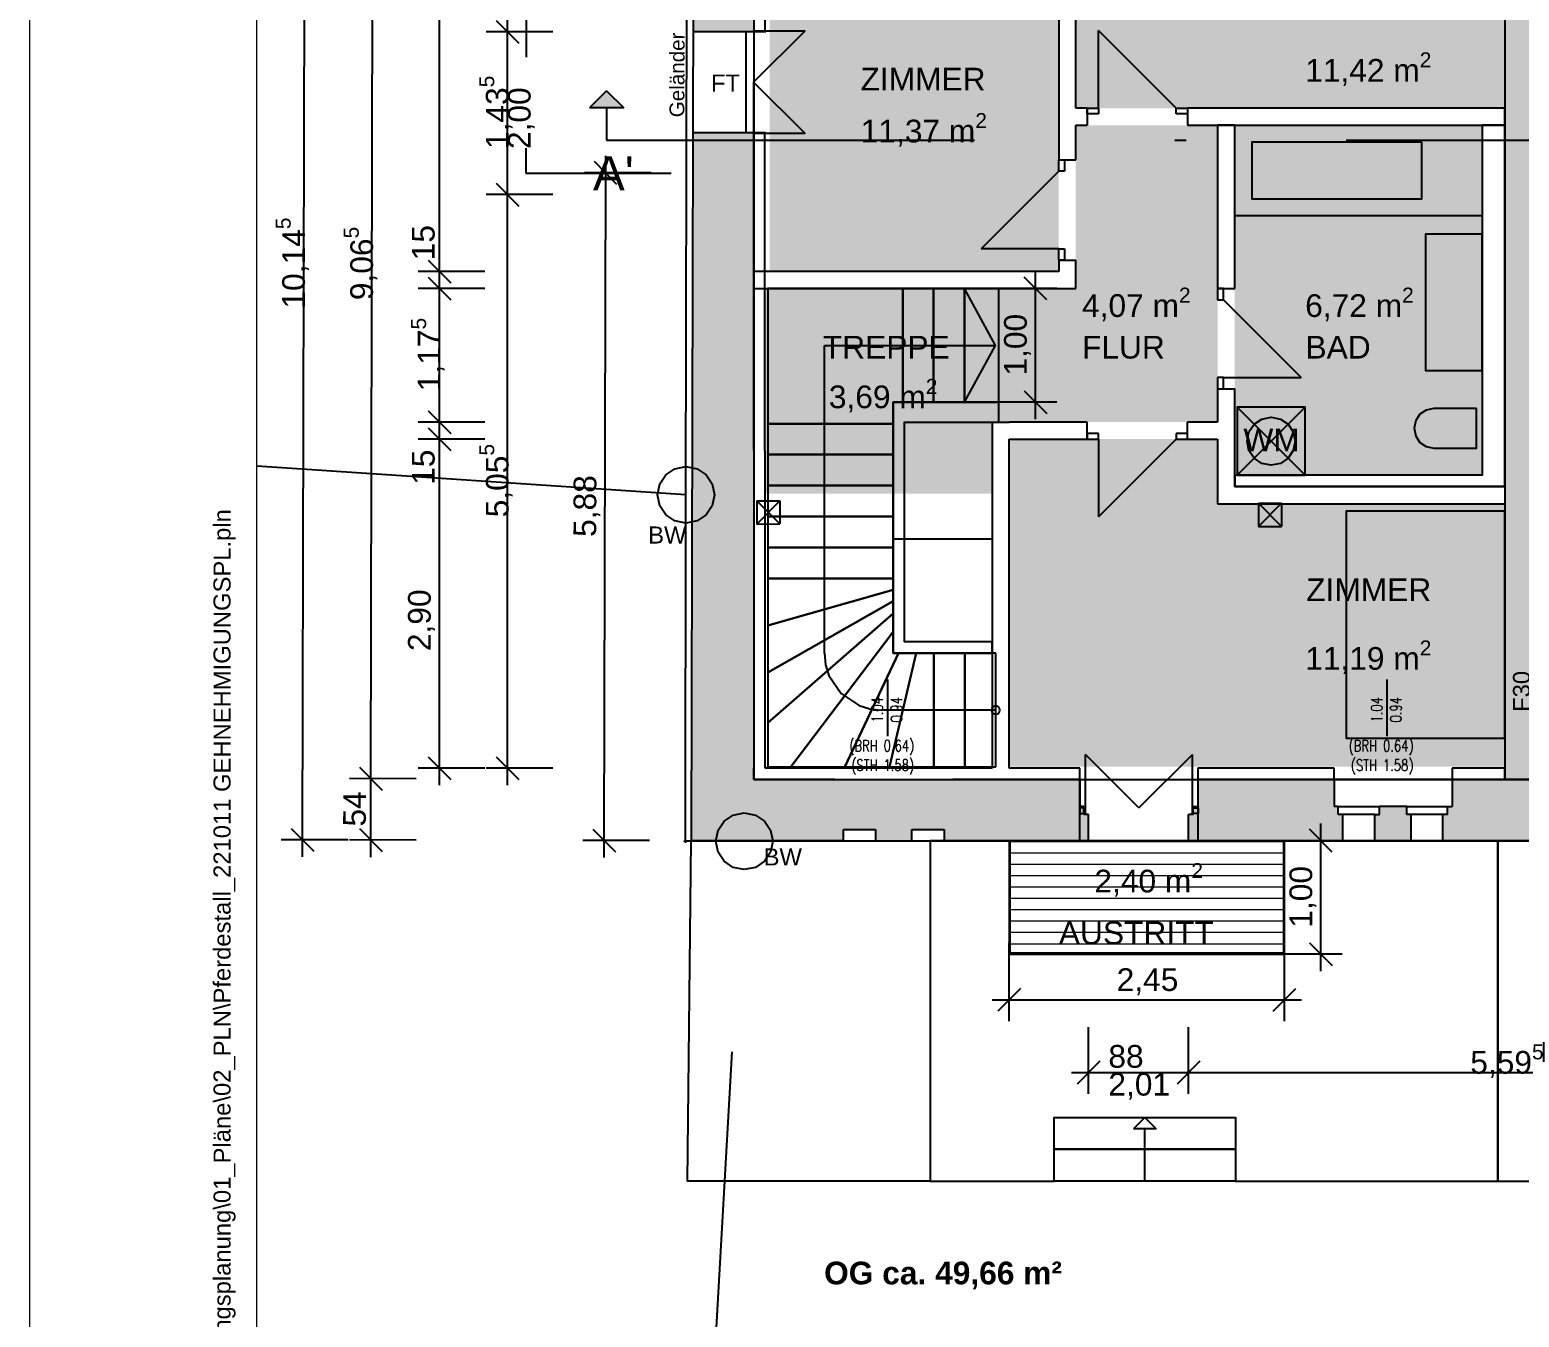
# Model space of a CAD drawing. Header units: centimetres. Extents: x 0 to 44.9, y 0 to 29.7.
# Drawn here: x 0 to 13.12, y 10.14 to 21.49 of the extents above; entities that cross this region are included whole.
import ezdxf
from ezdxf.xclip import XClip

# ---------------------------------------------------------------- set-up
doc = ezdxf.new("R2010")
doc.units = ezdxf.units.CM
doc.header["$MEASUREMENT"] = 0
doc.header["$XCLIPFRAME"] = 0
for name, pattern in [('Strichlinie_ eng', [0.23, 0.15, -0.08]), ('Strichlinie_ lang', [1.058333, 0.635, -0.423333]), ('Strichpunktlinie', [0.670278, 0.352778, -0.176389, 0, -0.141111])]:
    doc.linetypes.add(name, pattern=pattern)
for name, color, linetype in [('A-Bemaßung 1_100', 7, 'Continuous'), ('A-Bemaßung 1_200', 7, 'Continuous'), ('A-Fenster Türen', 7, 'Continuous'), ('A-Möblierung', 7, 'Continuous'), ('A-Räume NEU.Neu', 7, 'Continuous'), ('A-Schnittlinien.Marker', 7, 'Continuous'), ('A-Schraffuren', 7, 'Continuous'), ('A-Text', 7, 'Continuous'), ('A-Treppen', 7, 'Continuous'), ('FENSTERBEMAßUNG', 7, 'Continuous'), ('FENSTERRAHMEN', 7, 'Continuous'), ('FENSTERÖFFNUNG', 7, 'Continuous'), ('Layout-Plankopf.Layout', 7, 'Continuous'), ('Layout-Zeichnung.Layout', 7, 'Continuous'), ('Neubau_A-Balkon.Neu', 7, 'Continuous'), ('Neubau_A-Bemaßung 1_100', 7, 'Continuous'), ('Neubau_A-Decken Aufbau', 7, 'Continuous'), ('Neubau_A-Fenster Türen', 7, 'Continuous'), ('Neubau_A-Schraffuren', 7, 'Continuous'), ('Neubau_A-Treppen', 7, 'Continuous'), ('Neubau_A-Wand Aussen', 7, 'Continuous'), ('Neubau_A-Wand Innen', 7, 'Continuous'), ('Neubau_FENSTERRAHMEN', 7, 'Continuous'), ('Neubau_FENSTERÖFFNUNG', 7, 'Continuous'), ('Stütze', 7, 'Continuous'), ('Wand', 7, 'Continuous')]:
    doc.layers.add(name, color=color, linetype=linetype)
doc.styles.add('ERSTELLTER_STIL_3', font='')
doc.styles.add('ERSTELLTER_STIL_4', font='')
doc.styles.add('ERSTELLTER_STIL_5', font='RomanS.shx')
doc.styles.get('ERSTELLTER_STIL_3').set_extended_font_data('Arial')
doc.styles.get('ERSTELLTER_STIL_4').set_extended_font_data('Arial', bold=True)

# ---------------------------------------------------------------- blocks, each defined once
blk = doc.blocks.new('Planrahmen 25[1]', base_point=(42, 0))
at = {"layer": 'Layout-Plankopf.Layout', "color": 7, "linetype": 'Continuous', "lineweight": 13, "ltscale": 10}
for p, q in [((0, 0), (0, 29.7)), ((2, 0.5), (2, 29.2))]:
    blk.add_line(p, q, dxfattribs=at)
blk = doc.blocks.new('*X5')
at = {"layer": 'A-Räume NEU.Neu', "color": 143, "linetype": 'Continuous', "lineweight": 18, "ltscale": 10, "true_color": 0x89adcd}
for p, q in [((8.63, 14.336), (8.828, 14.336)), ((8.63, 14.336), (8.828, 14.336)), ((8.828, 14.336), (9.078, 14.336)), ((8.828, 14.336), (9.078, 14.336)), ((9.078, 14.336), (9.328, 14.336)), ((9.078, 14.336), (9.328, 14.336)), ((9.328, 14.336), (9.578, 14.336)), ((9.328, 14.336), (9.578, 14.336)), ((9.578, 14.336), (9.828, 14.336)), ((9.578, 14.336), (9.828, 14.336)), ((9.828, 14.336), (10.078, 14.336)), ((9.828, 14.336), (10.078, 14.336)), ((10.078, 14.336), (10.328, 14.336)), ((10.078, 14.336), (10.328, 14.336)), ((10.328, 14.336), (10.578, 14.336)), ((10.328, 14.336), (10.578, 14.336)), ((10.578, 14.336), (10.828, 14.336)), ((10.578, 14.336), (10.828, 14.336)), ((10.828, 14.336), (11.057, 14.336)), ((10.828, 14.336), (11.057, 14.336)), ((8.63, 14.236), (8.828, 14.236)), ((8.63, 14.236), (8.828, 14.236)), ((8.828, 14.236), (9.078, 14.236)), ((8.828, 14.236), (9.078, 14.236)), ((9.078, 14.236), (9.328, 14.236)), ((9.078, 14.236), (9.328, 14.236)), ((9.328, 14.236), (9.578, 14.236)), ((9.328, 14.236), (9.578, 14.236)), ((9.578, 14.236), (9.828, 14.236)), ((9.578, 14.236), (9.828, 14.236)), ((9.828, 14.236), (10.078, 14.236)), ((9.828, 14.236), (10.078, 14.236)), ((10.078, 14.236), (10.328, 14.236)), ((10.078, 14.236), (10.328, 14.236)), ((10.328, 14.236), (10.578, 14.236)), ((10.328, 14.236), (10.578, 14.236)), ((10.578, 14.236), (10.828, 14.236)), ((10.578, 14.236), (10.828, 14.236)), ((10.828, 14.236), (11.057, 14.236)), ((10.828, 14.236), (11.057, 14.236)), ((8.63, 14.136), (8.828, 14.136)), ((8.63, 14.136), (8.828, 14.136)), ((8.828, 14.136), (9.078, 14.136)), ((8.828, 14.136), (9.078, 14.136)), ((9.078, 14.136), (9.328, 14.136)), ((9.078, 14.136), (9.328, 14.136)), ((9.328, 14.136), (9.578, 14.136)), ((9.328, 14.136), (9.578, 14.136)), ((9.578, 14.136), (9.828, 14.136)), ((9.578, 14.136), (9.828, 14.136)), ((9.828, 14.136), (10.078, 14.136)), ((9.828, 14.136), (10.078, 14.136)), ((10.078, 14.136), (10.328, 14.136)), ((10.078, 14.136), (10.328, 14.136)), ((10.328, 14.136), (10.578, 14.136)), ((10.328, 14.136), (10.578, 14.136)), ((10.578, 14.136), (10.828, 14.136)), ((10.578, 14.136), (10.828, 14.136)), ((10.828, 14.136), (11.057, 14.136)), ((10.828, 14.136), (11.057, 14.136)), ((8.63, 14.036), (8.828, 14.036)), ((8.63, 14.036), (8.828, 14.036)), ((8.63, 13.936), (8.828, 13.936)), ((8.63, 13.936), (8.828, 13.936)), ((8.828, 14.036), (9.078, 14.036)), ((8.828, 14.036), (9.078, 14.036)), ((8.828, 13.936), (9.078, 13.936)), ((8.828, 13.936), (9.078, 13.936)), ((9.078, 14.036), (9.328, 14.036)), ((9.078, 14.036), (9.328, 14.036)), ((9.078, 13.936), (9.328, 13.936)), ((9.078, 13.936), (9.328, 13.936)), ((9.328, 14.036), (9.578, 14.036)), ((9.328, 14.036), (9.578, 14.036)), ((9.328, 13.936), (9.578, 13.936)), ((9.328, 13.936), (9.578, 13.936)), ((9.578, 14.036), (9.828, 14.036)), ((9.578, 14.036), (9.828, 14.036)), ((9.578, 13.936), (9.828, 13.936)), ((9.578, 13.936), (9.828, 13.936)), ((9.828, 14.036), (10.078, 14.036)), ((9.828, 14.036), (10.078, 14.036)), ((9.828, 13.936), (10.078, 13.936)), ((9.828, 13.936), (10.078, 13.936)), ((10.078, 14.036), (10.328, 14.036)), ((10.078, 14.036), (10.328, 14.036)), ((10.078, 13.936), (10.328, 13.936)), ((10.078, 13.936), (10.328, 13.936)), ((10.328, 14.036), (10.578, 14.036)), ((10.328, 14.036), (10.578, 14.036)), ((10.328, 13.936), (10.578, 13.936)), ((10.328, 13.936), (10.578, 13.936)), ((10.578, 14.036), (10.828, 14.036)), ((10.578, 14.036), (10.828, 14.036)), ((10.578, 13.936), (10.828, 13.936)), ((10.578, 13.936), (10.828, 13.936)), ((10.828, 14.036), (11.057, 14.036)), ((10.828, 14.036), (11.057, 14.036)), ((10.828, 13.936), (11.057, 13.936)), ((10.828, 13.936), (11.057, 13.936)), ((8.63, 13.836), (8.828, 13.836)), ((8.63, 13.836), (8.828, 13.836)), ((8.828, 13.836), (9.078, 13.836)), ((8.828, 13.836), (9.078, 13.836)), ((9.078, 13.836), (9.328, 13.836)), ((9.078, 13.836), (9.328, 13.836)), ((9.328, 13.836), (9.578, 13.836)), ((9.328, 13.836), (9.578, 13.836)), ((9.578, 13.836), (9.828, 13.836)), ((9.578, 13.836), (9.828, 13.836)), ((9.828, 13.836), (10.078, 13.836)), ((9.828, 13.836), (10.078, 13.836)), ((10.078, 13.836), (10.328, 13.836)), ((10.078, 13.836), (10.328, 13.836)), ((10.328, 13.836), (10.578, 13.836)), ((10.328, 13.836), (10.578, 13.836)), ((10.578, 13.836), (10.828, 13.836)), ((10.578, 13.836), (10.828, 13.836)), ((10.828, 13.836), (11.057, 13.836)), ((10.828, 13.836), (11.057, 13.836)), ((8.63, 13.736), (8.828, 13.736)), ((8.63, 13.736), (8.828, 13.736)), ((8.828, 13.736), (9.078, 13.736)), ((8.828, 13.736), (9.078, 13.736)), ((9.078, 13.736), (9.328, 13.736)), ((9.078, 13.736), (9.328, 13.736)), ((9.328, 13.736), (9.578, 13.736)), ((9.328, 13.736), (9.578, 13.736)), ((9.578, 13.736), (9.828, 13.736)), ((9.578, 13.736), (9.828, 13.736)), ((9.828, 13.736), (10.078, 13.736)), ((9.828, 13.736), (10.078, 13.736)), ((10.078, 13.736), (10.328, 13.736)), ((10.078, 13.736), (10.328, 13.736)), ((10.328, 13.736), (10.578, 13.736)), ((10.328, 13.736), (10.578, 13.736)), ((10.578, 13.736), (10.828, 13.736)), ((10.578, 13.736), (10.828, 13.736)), ((10.828, 13.736), (11.057, 13.736)), ((10.828, 13.736), (11.057, 13.736)), ((8.63, 13.636), (8.828, 13.636)), ((8.63, 13.636), (8.828, 13.636)), ((8.63, 13.536), (8.828, 13.536)), ((8.63, 13.536), (8.828, 13.536)), ((8.828, 13.636), (9.078, 13.636)), ((8.828, 13.636), (9.078, 13.636)), ((8.828, 13.536), (9.078, 13.536)), ((8.828, 13.536), (9.078, 13.536)), ((9.078, 13.636), (9.328, 13.636)), ((9.078, 13.636), (9.328, 13.636)), ((9.078, 13.536), (9.328, 13.536)), ((9.078, 13.536), (9.328, 13.536)), ((9.328, 13.636), (9.578, 13.636)), ((9.328, 13.636), (9.578, 13.636)), ((9.328, 13.536), (9.578, 13.536)), ((9.328, 13.536), (9.578, 13.536)), ((9.578, 13.636), (9.828, 13.636)), ((9.578, 13.636), (9.828, 13.636)), ((9.578, 13.536), (9.828, 13.536)), ((9.578, 13.536), (9.828, 13.536)), ((9.828, 13.636), (10.078, 13.636)), ((9.828, 13.636), (10.078, 13.636)), ((9.828, 13.536), (10.078, 13.536)), ((9.828, 13.536), (10.078, 13.536)), ((10.078, 13.636), (10.328, 13.636)), ((10.078, 13.636), (10.328, 13.636)), ((10.078, 13.536), (10.328, 13.536)), ((10.078, 13.536), (10.328, 13.536)), ((10.328, 13.636), (10.578, 13.636)), ((10.328, 13.636), (10.578, 13.636)), ((10.328, 13.536), (10.578, 13.536)), ((10.328, 13.536), (10.578, 13.536)), ((10.578, 13.636), (10.828, 13.636)), ((10.578, 13.636), (10.828, 13.636)), ((10.578, 13.536), (10.828, 13.536)), ((10.578, 13.536), (10.828, 13.536)), ((10.828, 13.636), (11.057, 13.636)), ((10.828, 13.636), (11.057, 13.636)), ((10.828, 13.536), (11.057, 13.536)), ((10.828, 13.536), (11.057, 13.536)), ((8.63, 13.436), (8.828, 13.436)), ((8.63, 13.436), (8.828, 13.436)), ((8.828, 13.436), (9.078, 13.436)), ((8.828, 13.436), (9.078, 13.436)), ((9.078, 13.436), (9.328, 13.436)), ((9.078, 13.436), (9.328, 13.436)), ((9.328, 13.436), (9.578, 13.436)), ((9.328, 13.436), (9.578, 13.436)), ((9.578, 13.436), (9.828, 13.436)), ((9.578, 13.436), (9.828, 13.436)), ((9.828, 13.436), (10.078, 13.436)), ((9.828, 13.436), (10.078, 13.436)), ((10.078, 13.436), (10.328, 13.436)), ((10.078, 13.436), (10.328, 13.436)), ((10.328, 13.436), (10.578, 13.436)), ((10.328, 13.436), (10.578, 13.436)), ((10.578, 13.436), (10.828, 13.436)), ((10.578, 13.436), (10.828, 13.436)), ((10.828, 13.436), (11.057, 13.436)), ((10.828, 13.436), (11.057, 13.436))]:
    blk.add_line(p, q, dxfattribs=at)
blk = doc.blocks.new('Zeichnung_2_1', base_point=(5.828, 14.236))
at = {"layer": 'A-Räume NEU.Neu', "linetype": 'Continuous', "lineweight": 0, "true_color": 0x222b33}
for points in [[(6.518, 23.819), (6.518, 19.358), (9.067, 19.358), (9.067, 23.819)], [(9.217, 20.798), (12.998, 20.798), (12.998, 23.819), (9.217, 23.819)], [(10.467, 20.648), (9.217, 20.648), (9.217, 19.208), (8.54, 19.208), (8.54, 18.032), (10.467, 18.032)], [(12.797, 20.648), (10.617, 20.648), (10.617, 17.563), (12.797, 17.563)], [(8.54, 19.208), (6.48, 19.208), (6.48, 17.4), (8.48, 17.4), (8.48, 18.032), (8.54, 18.032)], [(8.63, 17.882), (8.63, 14.995), (12.998, 14.995), (12.998, 17.318), (10.467, 17.318), (10.467, 17.882)]]:
    blk.add_hatch(color=250, dxfattribs=at).paths.add_polyline_path(points)
at = {"layer": 'A-Schnittlinien.Marker', "linetype": 'Continuous', "lineweight": 0, "true_color": 0x000000}
blk.add_hatch(color=18, dxfattribs=at).paths.add_polyline_path([(5.083, 20.952), (4.933, 20.802), (5.233, 20.802)])
at = {"layer": 'A-Schraffuren', "linetype": 'Continuous', "lineweight": 13}
for points in [[(5.845, 22.377), (5.843, 21.472), (6.38, 21.472), (6.38, 22.377)], [(5.841, 20.582), (5.836, 18.304), (6.38, 18.304), (6.38, 20.582)], [(5.828, 14.343), (6.371, 14.343), (6.371, 16.773), (6.38, 16.773), (6.38, 18.304), (5.836, 18.304)], [(6.371, 16.773), (6.371, 14.343), (7.169, 14.343), (7.169, 14.574), (7.129, 14.574), (7.129, 14.644), (7.093, 14.644), (7.093, 14.882), (6.38, 14.882), (6.38, 16.773)], [(8.091, 14.644), (8.091, 14.574), (8.051, 14.574), (8.051, 14.343), (9.329, 14.343), (9.329, 14.574), (9.289, 14.574), (9.289, 14.644), (9.252, 14.644), (9.252, 14.882), (8.133, 14.882), (8.133, 14.644)], [(10.211, 14.574), (10.211, 14.343), (10.461, 14.343), (10.461, 14.882), (10.292, 14.882), (10.292, 14.644), (10.251, 14.644), (10.251, 14.574)], [(10.461, 14.343), (11.312, 14.343), (11.312, 14.882), (10.461, 14.882)], [(11.312, 14.882), (11.312, 14.343), (11.57, 14.343), (11.57, 14.574), (11.53, 14.574), (11.53, 14.644), (11.493, 14.644), (11.493, 14.882)], [(12.981, 14.882), (12.533, 14.882), (12.533, 14.644), (12.491, 14.644), (12.491, 14.574), (12.451, 14.574), (12.451, 14.343), (12.981, 14.343)], [(13.257, 14.343), (13.257, 14.882), (12.981, 14.882), (12.981, 14.343)], [(7.773, 14.574), (7.733, 14.574), (7.733, 14.644), (7.493, 14.644), (7.493, 14.574), (7.453, 14.574), (7.453, 14.343), (7.773, 14.343)], [(12.173, 14.574), (12.133, 14.574), (12.133, 14.644), (11.893, 14.644), (11.893, 14.574), (11.853, 14.574), (11.853, 14.343), (12.173, 14.343)]]:
    blk.add_hatch(color=9, dxfattribs=at).paths.add_polyline_path(points)
at = {"layer": 'Neubau_A-Schraffuren', "linetype": 'Continuous', "lineweight": 13, "true_color": 0x9f9f9f}
blk.add_hatch(color=253, dxfattribs=at).paths.add_polyline_path([(12.998, 14.882), (13.278, 14.882), (13.278, 23.948), (12.998, 23.948)])
at = {"layer": 'Neubau_A-Schraffuren', "linetype": 'Continuous', "lineweight": 13}
for points in [[(7.093, 14.882), (7.093, 14.644), (7.129, 14.644), (7.493, 14.644), (7.733, 14.644), (8.091, 14.644), (8.133, 14.644), (8.133, 14.882)], [(7.493, 14.574), (7.493, 14.644), (7.129, 14.644), (7.129, 14.574), (7.169, 14.574), (7.169, 14.443), (7.453, 14.443), (7.453, 14.574)], [(7.733, 14.644), (7.733, 14.574), (7.773, 14.574), (7.773, 14.443), (8.051, 14.443), (8.051, 14.574), (8.091, 14.574), (8.091, 14.644)]]:
    blk.add_hatch(color=9, dxfattribs=at).paths.add_polyline_path(points)
at = {"layer": 'Neubau_A-Schraffuren', "linetype": 'Continuous', "lineweight": 0, "true_color": 0x373737}
for points in [[(8.63, 13.343), (8.64, 13.343), (8.64, 14.343), (8.63, 14.343)], [(11.047, 13.343), (11.057, 13.343), (11.057, 14.343), (11.047, 14.343)], [(11.057, 13.343), (11.057, 13.353), (8.63, 13.353), (8.63, 13.343)]]:
    blk.add_hatch(color=250, dxfattribs=at).paths.add_polyline_path(points)
at = {"layer": 'A-Bemaßung 1_100', "color": 7, "linetype": 'Continuous', "lineweight": 25, "ltscale": 10}
for p, q in [((2.404, 14.351), (2.426, 24.497)), ((3.005, 14.89), (3.025, 23.955)), ((3.61, 19.358), (3.61, 23.848)), ((4.21, 21.472), (4.21, 22.377)), ((4.11, 21.572), (4.31, 21.372)), ((4.61, 21.472), (4.022, 21.472)), ((4.21, 20.036), (4.21, 21.472)), ((4.11, 20.137), (4.31, 19.936)), ((4.61, 20.036), (4.022, 20.036)), ((4.21, 14.982), (4.21, 20.036)), ((3.51, 19.458), (3.71, 19.258)), ((4.01, 19.358), (3.422, 19.358)), ((3.51, 19.308), (3.71, 19.108)), ((3.61, 19.208), (3.61, 19.358)), ((8.962, 19.108), (8.762, 19.308)), ((8.862, 19.208), (8.862, 19.358)), ((4.01, 19.208), (3.422, 19.208)), ((3.61, 18.032), (3.61, 19.208)), ((9.05, 19.208), (8.462, 19.208)), ((8.862, 18.208), (8.862, 19.208)), ((8.762, 18.308), (8.962, 18.108)), ((3.51, 18.132), (3.71, 17.932)), ((9.05, 18.208), (8.462, 18.208)), ((8.862, 18.058), (8.862, 18.208)), ((4.01, 18.032), (3.422, 18.032)), ((3.51, 17.982), (3.71, 17.782)), ((3.61, 17.882), (3.61, 18.032)), ((4.01, 17.882), (3.422, 17.882)), ((3.61, 14.982), (3.61, 17.882)), ((2.905, 14.99), (3.105, 14.789)), ((4.01, 14.982), (3.422, 14.982)), ((3.51, 15.082), (3.71, 14.882)), ((3.61, 14.832), (3.61, 14.982)), ((4.61, 14.982), (4.022, 14.982)), ((4.11, 15.082), (4.31, 14.882)), ((4.21, 14.832), (4.21, 14.982)), ((3.405, 14.889), (2.818, 14.89)), ((3.004, 14.349), (3.005, 14.89)), ((2.304, 14.451), (2.504, 14.25)), ((2.904, 14.45), (3.104, 14.249)), ((11.477, 14.243), (11.276, 14.444)), ((11.377, 14.343), (11.377, 14.494)), ((2.804, 14.35), (2.216, 14.351)), ((2.404, 14.201), (2.404, 14.351)), ((3.404, 14.349), (2.816, 14.35)), ((3.004, 14.199), (3.004, 14.349)), ((11.564, 14.343), (10.977, 14.343)), ((11.377, 13.343), (11.377, 14.343)), ((11.276, 13.444), (11.477, 13.243)), ((11.564, 13.343), (10.977, 13.343)), ((11.377, 13.193), (11.377, 13.343)), ((9.329, 12.112), (9.329, 12.7)), ((10.211, 12.112), (10.211, 12.7)), ((9.429, 12.4), (9.229, 12.199)), ((10.311, 12.4), (10.111, 12.199)), ((9.179, 12.3), (9.329, 12.3)), ((9.329, 12.3), (10.211, 12.3)), ((10.211, 12.3), (15.807, 12.3))]:
    blk.add_line(p, q, dxfattribs=at)
at = {"layer": 'A-Bemaßung 1_200', "color": 7, "linetype": 'Continuous', "lineweight": 25, "ltscale": 10}
for p, q in [((5.075, 20.227), (5.075, 20.378)), ((5.474, 20.227), (4.887, 20.228)), ((5.174, 20.127), (4.975, 20.328)), ((5.062, 14.345), (5.075, 20.227)), ((4.962, 14.445), (5.162, 14.245)), ((5.462, 14.344), (4.874, 14.345)), ((5.062, 14.195), (5.062, 14.345))]:
    blk.add_line(p, q, dxfattribs=at)
at = {"layer": 'A-Möblierung', "color": 7, "linetype": 'Continuous', "lineweight": 25, "ltscale": 10, "flags": 128}
for points in [[(10.617, 20.648), (12.797, 20.648), (12.797, 19.848), (10.617, 19.848)], [(12.267, 20.498), (10.767, 20.498), (10.767, 19.998), (12.267, 19.998)], [(12.797, 19.687), (12.297, 19.687), (12.297, 18.487), (12.797, 18.487)], [(10.638, 17.563), (11.238, 17.563), (11.238, 18.163), (10.638, 18.163)], [(10.638, 17.563), (11.238, 17.563), (10.938, 17.863), (11.238, 18.163), (10.638, 18.163), (10.938, 17.863)], [(12.998, 17.248), (11.598, 17.248), (11.598, 15.248), (12.998, 15.248)]]:
    blk.add_lwpolyline(points, close=True, dxfattribs=at)
blk.add_lwpolyline([(12.748, 18.152), (12.373, 18.152, 1), (12.373, 17.802), (12.748, 17.802)], format="xyb", close=True, dxfattribs=at)
at = {"layer": 'A-Möblierung', "color": 7, "linetype": 'Continuous', "lineweight": 25, "ltscale": 10}
blk.add_circle((10.938, 17.863), 0.212, dxfattribs=at)
at = {"layer": 'A-Räume NEU.Neu', "color": 7, "linetype": 'Continuous', "lineweight": 25, "ltscale": 10, "flags": 128}
blk.add_lwpolyline([(7.934, 11.344), (9.025, 11.344), (9.025, 11.904), (10.625, 11.904), (10.625, 11.344), (12.935, 11.344), (12.935, 12.344), (12.935, 14.343), (7.934, 14.343)], close=True, dxfattribs=at)
at = {"layer": 'A-Schnittlinien.Marker', "color": 7, "linetype": 'Continuous', "lineweight": 25, "ltscale": 10}
for p, q in [((5.083, 20.952), (4.933, 20.802)), ((5.083, 20.952), (5.233, 20.802)), ((5.233, 20.802), (4.933, 20.802))]:
    blk.add_line(p, q, dxfattribs=at)
at = {"layer": 'A-Schnittlinien.Marker', "color": 7, "linetype": 'Strichpunktlinie', "lineweight": 25, "ltscale": 10, "flags": 128}
blk.add_lwpolyline([(5.083, 20.802), (5.083, 20.516), (18.867, 20.516), (18.867, 18.304), (22.912, 18.304), (22.912, 20.516), (31.846, 20.516), (31.846, 20.802)], dxfattribs=at)
at = {"layer": 'A-Treppen', "color": 7, "linetype": 'Continuous', "lineweight": 25, "ltscale": 10, "flags": 128}
for points in [[(7.934, 11.344), (5.794, 11.344), (5.828, 14.343), (7.934, 14.343)], [(12.935, 14.343), (12.935, 12.344), (12.935, 11.344), (13.341, 11.344), (13.341, 12.344), (13.341, 14.343)]]:
    blk.add_lwpolyline(points, close=True, dxfattribs=at)
at = {"layer": 'FENSTERBEMAßUNG', "color": 7, "linetype": 'Continuous', "lineweight": 25, "ltscale": 10}
for p, q in [((7.559, 15.764), (7.559, 15.264)), ((11.959, 15.764), (11.959, 15.264))]:
    blk.add_line(p, q, dxfattribs=at)
at = {"layer": 'FENSTERRAHMEN', "color": 7, "linetype": 'Continuous', "lineweight": 25, "ltscale": 10}
for p, q in [((11.53, 14.644), (11.893, 14.644)), ((11.853, 14.574), (11.57, 14.574)), ((12.133, 14.644), (12.491, 14.644)), ((12.451, 14.574), (12.173, 14.574))]:
    blk.add_line(p, q, dxfattribs=at)
at = {"layer": 'FENSTERÖFFNUNG', "color": 7, "linetype": 'Continuous', "lineweight": 25, "ltscale": 10}
for p, q in [((9.252, 14.882), (10.292, 14.882)), ((11.493, 14.882), (12.533, 14.882)), ((7.773, 14.343), (8.051, 14.343)), ((11.57, 14.343), (11.853, 14.343)), ((12.173, 14.343), (12.451, 14.343))]:
    blk.add_line(p, q, dxfattribs=at)
at = {"layer": 'Layout-Zeichnung.Layout', "color": 7, "linetype": 'Strichlinie_ lang', "lineweight": 25, "ltscale": 10}
for p, q in [((5.782, 17.391), (5.793, 24.621)), ((5.782, 17.391), (2.002, 17.643)), ((5.777, 14.338), (5.782, 17.391)), ((6.296, 14.339), (5.777, 14.338)), ((5.825, 6.142), (6.296, 14.339))]:
    blk.add_line(p, q, dxfattribs=at)
for centre, radius in [((5.782, 17.391), 0.25), ((6.296, 14.339), 0.25), ((5.777, 14.338), 0.0075)]:
    blk.add_circle(centre, radius, dxfattribs=at)
at = {"layer": 'Neubau_A-Balkon.Neu', "color": 7, "linetype": 'Strichlinie_ eng', "lineweight": 25, "ltscale": 10, "flags": 128}
blk.add_lwpolyline([(5.815, 23.606), (4.374, 23.606), (4.372, 20.226), (5.803, 20.226)], dxfattribs=at)
at = {"layer": 'Neubau_A-Bemaßung 1_100', "color": 7, "linetype": 'Continuous', "lineweight": 25, "ltscale": 10}
for p, q in [((8.63, 12.754), (8.63, 13.442)), ((11.057, 12.754), (11.057, 13.442)), ((8.73, 13.042), (8.53, 12.842)), ((10.957, 12.842), (11.157, 13.042)), ((8.48, 12.942), (8.63, 12.942)), ((8.63, 12.942), (11.057, 12.942)), ((11.057, 12.942), (11.207, 12.942))]:
    blk.add_line(p, q, dxfattribs=at)
at = {"layer": 'Neubau_A-Decken Aufbau', "color": 7, "linetype": 'Continuous', "lineweight": 25, "ltscale": 10}
blk.add_line((8.48, 17), (7.609, 17), dxfattribs=at)
at = {"layer": 'Neubau_A-Fenster Türen', "color": 7, "linetype": 'Continuous', "lineweight": 25, "ltscale": 10, "flags": 128}
blk.add_lwpolyline([(6.378, 20.577), (6.828, 20.577), (6.378, 21.027), (6.828, 21.477), (6.378, 21.477)], dxfattribs=at)
at = {"layer": 'Neubau_A-Schraffuren', "color": 7, "linetype": 'Continuous', "lineweight": 25, "ltscale": 10, "flags": 128}
for points in [[(12.998, 14.882), (13.278, 14.882), (13.278, 23.948), (12.998, 23.948)], [(8.63, 13.343), (8.64, 13.343), (8.64, 14.343), (8.63, 14.343)], [(11.047, 13.343), (11.057, 13.343), (11.057, 14.343), (11.047, 14.343)], [(11.057, 13.343), (11.057, 13.353), (8.63, 13.353), (8.63, 13.343)]]:
    blk.add_lwpolyline(points, close=True, dxfattribs=at)
at = {"layer": 'Neubau_A-Treppen', "color": 7, "linetype": 'Continuous', "lineweight": 25, "ltscale": 10}
for p, q in [((6.502, 19.208), (6.502, 18.018)), ((7.692, 19.208), (6.502, 19.208)), ((7.692, 18.208), (7.692, 19.208)), ((7.964, 19.208), (7.692, 19.208)), ((7.692, 19.208), (7.692, 18.208)), ((7.964, 18.208), (7.964, 19.208)), ((8.237, 19.208), (7.964, 19.208)), ((7.964, 19.208), (7.964, 18.208)), ((8.237, 18.208), (8.237, 19.208)), ((8.237, 19.208), (8.237, 18.208)), ((8.51, 19.208), (8.237, 19.208)), ((8.51, 18.708), (8.237, 19.208)), ((8.54, 19.208), (8.51, 19.208)), ((8.54, 18.208), (8.54, 19.208)), ((7.002, 18.018), (7.002, 18.708)), ((7.002, 18.708), (7.692, 18.708)), ((7.692, 18.708), (8.237, 18.708)), ((8.237, 18.708), (8.51, 18.708)), ((8.237, 18.208), (8.51, 18.708)), ((7.609, 18.018), (7.609, 18.208)), ((7.609, 18.208), (7.692, 18.208)), ((7.692, 18.208), (7.964, 18.208)), ((7.964, 18.208), (8.237, 18.208)), ((8.237, 18.208), (8.51, 18.208)), ((8.51, 18.208), (8.54, 18.208)), ((7.609, 18.018), (6.502, 18.018)), ((6.502, 18.018), (6.502, 17.746)), ((6.502, 18.018), (7.609, 18.018)), ((7.002, 15.995), (7.002, 18.018)), ((7.609, 17.746), (7.609, 18.018)), ((7.609, 17.746), (6.502, 17.746)), ((6.502, 17.746), (6.502, 17.473)), ((6.502, 17.746), (7.609, 17.746)), ((7.609, 17.473), (7.609, 17.746)), ((7.609, 17.473), (6.502, 17.473)), ((6.502, 17.473), (6.502, 17.2)), ((6.502, 17.473), (7.609, 17.473)), ((7.609, 17.2), (7.609, 17.473)), ((7.609, 17.2), (6.502, 17.2)), ((6.502, 17.2), (6.502, 16.927)), ((6.502, 17.2), (7.609, 17.2)), ((7.609, 16.927), (7.609, 17.2)), ((7.609, 16.927), (6.502, 16.927)), ((6.502, 16.927), (6.502, 16.655)), ((6.502, 16.927), (7.609, 16.927)), ((7.609, 16.655), (7.609, 16.927)), ((7.609, 16.655), (6.502, 16.655)), ((6.502, 16.655), (6.502, 16.24)), ((6.502, 16.655), (7.609, 16.655)), ((7.609, 16.554), (6.502, 16.24)), ((6.502, 16.24), (7.609, 16.554)), ((7.609, 16.554), (7.609, 16.655)), ((7.609, 16.453), (7.609, 16.554)), ((7.609, 16.453), (6.502, 15.826)), ((6.502, 15.826), (7.609, 16.453)), ((7.609, 16.345), (7.609, 16.453)), ((7.609, 16.345), (6.502, 15.383)), ((6.502, 15.383), (7.609, 16.345)), ((7.609, 16.185), (7.609, 16.345)), ((6.502, 16.24), (6.502, 15.826)), ((7.609, 16.185), (6.705, 14.995)), ((6.705, 14.995), (7.609, 16.185)), ((7.609, 15.995), (7.609, 16.185)), ((7.654, 15.995), (7.181, 14.995)), ((7.181, 14.995), (7.654, 15.995)), ((7.811, 15.995), (7.575, 14.995)), ((7.575, 14.995), (7.811, 15.995)), ((7.654, 15.995), (7.609, 15.995)), ((7.811, 15.995), (7.654, 15.995)), ((7.966, 15.995), (7.811, 15.995)), ((8.238, 15.995), (7.966, 15.995)), ((7.966, 15.995), (7.966, 14.995)), ((7.966, 14.995), (7.966, 15.995)), ((8.511, 15.995), (8.238, 15.995)), ((8.238, 15.995), (8.238, 14.995)), ((8.238, 14.995), (8.238, 15.995)), ((8.511, 14.995), (8.511, 15.995)), ((6.502, 15.826), (6.502, 15.383)), ((8.238, 15.495), (7.502, 15.495)), ((8.511, 15.495), (8.238, 15.495)), ((6.502, 15.383), (6.502, 14.995)), ((6.502, 14.995), (6.705, 14.995)), ((6.705, 14.995), (7.181, 14.995)), ((7.181, 14.995), (7.575, 14.995)), ((7.575, 14.995), (7.966, 14.995)), ((7.966, 14.995), (8.238, 14.995)), ((8.238, 14.995), (8.511, 14.995)), ((9.825, 11.904), (9.725, 11.804)), ((9.825, 11.904), (9.925, 11.804)), ((9.925, 11.804), (9.725, 11.804)), ((9.825, 11.344), (9.825, 11.804))]:
    blk.add_line(p, q, dxfattribs=at)
at = {"layer": 'Neubau_A-Treppen', "color": 7, "linetype": 'Continuous', "lineweight": 25, "ltscale": 10, "flags": 128}
for points in [[(7.709, 17.4), (7.709, 18.032), (8.54, 18.032), (8.54, 18.208), (7.609, 18.208), (7.609, 17.4)], [(7.609, 17.4), (7.609, 15.995), (8.481, 15.995), (8.481, 16.096), (7.709, 16.096), (7.709, 17.4)]]:
    blk.add_lwpolyline(points, dxfattribs=at)
blk.add_lwpolyline([(8.511, 15.532, 1), (8.511, 15.457, 1)], format="xyb", close=True, dxfattribs=at)
for points in [[(10.625, 11.624), (9.025, 11.624), (9.025, 11.904), (10.625, 11.904)], [(10.625, 11.344), (9.025, 11.344), (9.025, 11.624), (10.625, 11.624)]]:
    blk.add_lwpolyline(points, close=True, dxfattribs=at)
at = {"layer": 'Neubau_A-Treppen', "color": 7, "linetype": 'Continuous', "lineweight": 25, "ltscale": 10}
blk.add_arc((7.502, 15.995), 0.5, 180, 270, dxfattribs=at)
at = {"layer": 'Neubau_A-Wand Aussen', "color": 7, "linetype": 'Continuous', "lineweight": 25, "ltscale": 10}
for p, q in [((9.417, 20.798), (9.417, 21.483)), ((10.102, 20.798), (9.417, 21.483)), ((9.317, 20.798), (9.317, 20.748)), ((9.317, 20.798), (9.417, 20.798)), ((9.317, 20.748), (9.317, 20.798)), ((9.317, 20.798), (9.317, 20.748)), ((9.317, 20.798), (9.317, 20.748)), ((9.317, 20.748), (9.317, 20.648)), ((9.417, 20.748), (9.317, 20.748)), ((9.317, 20.748), (9.317, 20.648)), ((9.417, 20.798), (9.417, 20.748)), ((10.102, 20.748), (10.102, 20.798)), ((10.102, 20.798), (10.202, 20.798)), ((10.202, 20.748), (10.102, 20.748)), ((10.202, 20.798), (10.202, 20.748)), ((10.202, 20.798), (10.202, 20.748)), ((10.202, 20.798), (10.202, 20.748)), ((10.202, 20.798), (10.202, 20.748)), ((10.202, 20.748), (10.202, 20.648)), ((10.202, 20.748), (10.202, 20.648)), ((9.302, 14.633), (9.302, 15.104)), ((9.773, 14.633), (9.302, 15.104)), ((9.773, 14.633), (10.244, 15.104)), ((10.244, 14.633), (10.244, 15.104)), ((9.252, 14.633), (9.252, 14.882)), ((9.252, 14.633), (9.252, 14.882)), ((10.294, 14.633), (10.294, 14.882)), ((10.294, 14.633), (10.294, 14.882)), ((9.252, 14.583), (9.252, 14.633)), ((9.302, 14.633), (9.252, 14.633)), ((9.252, 14.633), (9.252, 14.583)), ((9.252, 14.583), (9.252, 14.633)), ((9.252, 14.583), (9.252, 14.633)), ((9.252, 14.343), (9.252, 14.583)), ((9.252, 14.583), (9.302, 14.583)), ((9.252, 14.343), (9.252, 14.583)), ((9.302, 14.593), (9.302, 14.633)), ((9.302, 14.583), (9.302, 14.593)), ((10.244, 14.593), (10.244, 14.633)), ((10.244, 14.633), (10.294, 14.633)), ((10.244, 14.583), (10.244, 14.593)), ((10.294, 14.583), (10.244, 14.583)), ((10.294, 14.583), (10.294, 14.633)), ((10.294, 14.633), (10.294, 14.583)), ((10.294, 14.583), (10.294, 14.633)), ((10.294, 14.583), (10.294, 14.633)), ((10.294, 14.343), (10.294, 14.583)), ((10.294, 14.343), (10.294, 14.583))]:
    blk.add_line(p, q, dxfattribs=at)
at = {"layer": 'Neubau_A-Wand Aussen', "color": 7, "linetype": 'Continuous', "lineweight": 25, "ltscale": 10, "flags": 128}
for points in [[(9.317, 20.798), (9.217, 20.798)], [(12.998, 20.798), (10.202, 20.798)], [(12.998, 20.648), (12.998, 20.798)], [(9.217, 20.648), (9.317, 20.648)], [(10.202, 20.648), (12.998, 20.648)]]:
    blk.add_lwpolyline(points, dxfattribs=at)
at = {"layer": 'Neubau_A-Wand Innen', "color": 7, "linetype": 'Continuous', "lineweight": 25, "ltscale": 10}
for p, q in [((9.067, 20.343), (9.117, 20.343)), ((9.067, 20.243), (9.067, 20.343)), ((9.067, 20.343), (9.117, 20.343)), ((9.067, 20.343), (9.117, 20.343)), ((9.067, 20.343), (9.117, 20.343)), ((9.117, 20.343), (9.217, 20.343)), ((9.117, 20.343), (9.117, 20.243)), ((9.117, 20.343), (9.217, 20.343)), ((9.067, 20.243), (8.382, 19.558)), ((9.117, 20.243), (9.067, 20.243)), ((9.067, 19.558), (8.382, 19.558)), ((9.067, 19.458), (9.067, 19.558)), ((9.067, 19.558), (9.117, 19.558)), ((9.117, 19.558), (9.117, 19.458)), ((9.067, 19.458), (9.117, 19.458)), ((9.117, 19.458), (9.067, 19.458)), ((9.067, 19.458), (9.117, 19.458)), ((9.067, 19.458), (9.117, 19.458)), ((9.117, 19.458), (9.217, 19.458)), ((9.117, 19.458), (9.217, 19.458)), ((10.467, 19.209), (10.517, 19.209)), ((10.467, 19.209), (10.467, 19.109)), ((10.517, 19.209), (10.467, 19.209)), ((10.467, 19.209), (10.517, 19.209)), ((10.467, 19.209), (10.517, 19.209)), ((10.517, 19.209), (10.617, 19.209)), ((10.517, 19.109), (10.517, 19.209)), ((10.517, 19.209), (10.617, 19.209)), ((10.467, 19.109), (10.517, 19.109)), ((10.517, 19.109), (11.202, 18.424)), ((10.517, 18.424), (10.467, 18.424)), ((10.467, 18.424), (10.467, 18.324)), ((10.517, 18.424), (11.202, 18.424)), ((10.517, 18.324), (10.517, 18.424)), ((10.467, 18.324), (10.517, 18.324)), ((10.467, 18.324), (10.517, 18.324)), ((10.467, 18.324), (10.517, 18.324)), ((10.467, 18.324), (10.517, 18.324)), ((10.517, 18.324), (10.617, 18.324)), ((10.517, 18.324), (10.617, 18.324)), ((9.317, 17.932), (9.317, 18.032)), ((9.317, 17.932), (9.317, 18.032)), ((10.202, 17.932), (10.202, 18.032)), ((10.202, 17.932), (10.202, 18.032)), ((9.317, 17.882), (9.317, 17.932)), ((9.417, 17.932), (9.317, 17.932)), ((9.317, 17.932), (9.317, 17.882)), ((9.317, 17.882), (9.317, 17.932)), ((9.317, 17.882), (9.317, 17.932)), ((9.317, 17.882), (9.417, 17.882)), ((9.417, 17.882), (9.417, 17.932)), ((9.417, 17.882), (9.417, 17.197)), ((10.102, 17.882), (9.417, 17.197)), ((10.202, 17.932), (10.102, 17.932)), ((10.102, 17.932), (10.102, 17.882)), ((10.102, 17.882), (10.202, 17.882)), ((10.202, 17.882), (10.202, 17.932)), ((10.202, 17.882), (10.202, 17.932)), ((10.202, 17.882), (10.202, 17.932)), ((10.202, 17.882), (10.202, 17.932))]:
    blk.add_line(p, q, dxfattribs=at)
at = {"layer": 'Neubau_A-Wand Innen', "color": 7, "linetype": 'Continuous', "lineweight": 25, "ltscale": 10, "flags": 128}
for points in [[(9.067, 23.848), (9.067, 20.343)], [(9.217, 20.798), (9.217, 23.848)], [(6.38, 22.367), (6.379, 21.477)], [(6.479, 21.477), (6.48, 22.367)], [(6.379, 21.477), (6.479, 21.477)], [(9.217, 20.343), (9.217, 20.648)], [(10.467, 20.648), (10.467, 19.209)], [(10.617, 20.648), (10.467, 20.648)], [(10.617, 19.209), (10.617, 20.648)], [(6.378, 20.577), (6.478, 20.577)], [(6.378, 20.577), (6.38, 14.982)], [(6.48, 14.982), (6.478, 20.577)], [(9.067, 19.458), (9.067, 19.358)], [(9.217, 19.358), (9.217, 19.458)], [(9.067, 19.358), (6.38, 19.358)], [(6.38, 19.208), (6.38, 19.358)], [(9.217, 19.208), (9.217, 19.358)], [(6.38, 19.208), (9.217, 19.208)], [(10.467, 18.324), (10.467, 18.032)], [(10.617, 17.463), (10.617, 18.324)], [(8.48, 18.032), (8.63, 18.032)], [(8.48, 18.032), (8.48, 14.982)], [(9.317, 18.032), (8.63, 18.032)], [(10.467, 18.032), (10.202, 18.032)], [(8.63, 14.982), (8.63, 17.882)], [(8.63, 17.882), (9.317, 17.882)], [(10.202, 17.882), (10.467, 17.882)], [(10.467, 17.882), (10.467, 17.313)], [(12.998, 17.463), (10.617, 17.463)], [(12.998, 17.463), (12.998, 17.313)], [(10.467, 17.313), (10.617, 17.313)], [(10.617, 17.313), (12.998, 17.313)], [(6.38, 14.882), (6.38, 14.982)], [(7.093, 14.982), (6.48, 14.982)], [(8.133, 14.982), (7.093, 14.982)], [(8.48, 14.982), (8.133, 14.982)], [(9.252, 14.982), (8.63, 14.982)], [(9.252, 14.882), (9.252, 14.982)], [(11.493, 14.982), (10.292, 14.982)], [(10.292, 14.982), (10.292, 14.882)], [(11.493, 14.882), (11.493, 14.982)], [(12.998, 14.982), (12.533, 14.982)], [(12.533, 14.982), (12.533, 14.882)], [(12.998, 14.882), (12.998, 14.982)], [(6.38, 14.882), (7.093, 14.882)], [(7.093, 14.882), (8.133, 14.882)], [(8.133, 14.882), (9.252, 14.882)], [(10.292, 14.882), (11.493, 14.882)], [(12.533, 14.882), (12.998, 14.882)]]:
    blk.add_lwpolyline(points, dxfattribs=at)
blk.add_lwpolyline([(12.998, 20.648), (12.797, 20.648), (12.797, 17.563), (10.617, 17.563), (10.617, 17.463), (12.998, 17.463)], close=True, dxfattribs=at)
at = {"layer": 'Neubau_FENSTERRAHMEN', "color": 7, "linetype": 'Continuous', "lineweight": 25, "ltscale": 10}
for p, q in [((6.485, 21.472), (5.844, 21.472)), ((6.309, 21.472), (6.308, 20.582)), ((6.379, 21.472), (6.378, 20.582)), ((6.484, 20.582), (5.842, 20.582))]:
    blk.add_line(p, q, dxfattribs=at)
at = {"layer": 'Neubau_FENSTERÖFFNUNG', "color": 7, "linetype": 'Continuous', "lineweight": 25, "ltscale": 10}
for p, q in [((7.169, 14.443), (7.453, 14.443)), ((7.169, 14.349), (7.169, 14.443)), ((7.453, 14.443), (7.453, 14.349)), ((7.773, 14.443), (8.056, 14.443)), ((7.773, 14.349), (7.773, 14.443)), ((8.056, 14.443), (8.056, 14.349))]:
    blk.add_line(p, q, dxfattribs=at)
at = {"layer": 'Stütze', "color": 7, "linetype": 'Continuous', "lineweight": 25, "ltscale": 10}
for p, q in [((6.407, 17.133), (6.609, 17.338)), ((6.609, 17.134), (6.407, 17.338)), ((6.407, 17.338), (6.609, 17.338)), ((6.407, 17.338), (6.407, 17.133)), ((6.609, 17.338), (6.609, 17.134)), ((10.827, 17.113), (11.029, 17.318)), ((11.029, 17.113), (10.827, 17.318)), ((10.827, 17.318), (11.029, 17.318)), ((10.827, 17.318), (10.827, 17.113)), ((10.827, 17.113), (11.029, 17.318)), ((11.029, 17.113), (10.827, 17.318)), ((10.827, 17.318), (11.029, 17.318)), ((10.827, 17.318), (10.827, 17.113)), ((11.029, 17.318), (11.029, 17.113)), ((11.029, 17.318), (11.029, 17.113)), ((6.407, 17.133), (6.609, 17.134)), ((10.827, 17.113), (11.029, 17.113)), ((10.827, 17.113), (11.029, 17.113))]:
    blk.add_line(p, q, dxfattribs=at)
at = {"layer": 'Wand', "color": 7, "linetype": 'Continuous', "lineweight": 25, "ltscale": 10}
for p, q in [((5.85, 24.49), (5.828, 14.343)), ((6.38, 23.948), (6.38, 14.882)), ((7.093, 14.882), (6.38, 14.882)), ((9.252, 14.882), (8.133, 14.882)), ((9.252, 14.882), (9.252, 14.644)), ((10.292, 14.882), (10.292, 14.644)), ((15.297, 14.882), (10.292, 14.882)), ((11.493, 14.882), (11.493, 14.644)), ((12.533, 14.882), (12.533, 14.644)), ((9.289, 14.644), (9.252, 14.644)), ((9.289, 14.574), (9.289, 14.644)), ((9.329, 14.574), (9.289, 14.574)), ((9.329, 14.343), (9.329, 14.574)), ((10.251, 14.574), (10.211, 14.574)), ((10.211, 14.343), (10.211, 14.574)), ((10.251, 14.644), (10.292, 14.644)), ((10.251, 14.574), (10.251, 14.644)), ((11.53, 14.644), (11.493, 14.644)), ((11.53, 14.574), (11.53, 14.644)), ((11.57, 14.574), (11.53, 14.574)), ((11.57, 14.343), (11.57, 14.574)), ((11.853, 14.574), (11.893, 14.574)), ((11.853, 14.343), (11.853, 14.574)), ((12.133, 14.644), (11.893, 14.644)), ((11.893, 14.574), (11.893, 14.644)), ((12.133, 14.574), (12.133, 14.644)), ((12.173, 14.574), (12.133, 14.574)), ((12.173, 14.343), (12.173, 14.574)), ((12.491, 14.574), (12.451, 14.574)), ((12.451, 14.343), (12.451, 14.574)), ((12.491, 14.644), (12.533, 14.644)), ((12.491, 14.574), (12.491, 14.644)), ((7.169, 14.343), (5.828, 14.343)), ((7.453, 14.343), (7.773, 14.343)), ((8.051, 14.343), (9.329, 14.343)), ((10.211, 14.343), (11.57, 14.343)), ((11.853, 14.343), (12.173, 14.343)), ((12.451, 14.343), (13.75, 14.343))]:
    blk.add_line(p, q, dxfattribs=at)
at = {"color": 7, "linetype": 'Continuous', "lineweight": 13, "ltscale": 10}
blk.add_blockref('*X5', (0, 0), dxfattribs=at)
at = {"layer": 'A-Bemaßung 1_100', "color": 7, "linetype": 'Continuous', "lineweight": 25, "char_height": 0.2, "attachment_point": 7, "style": 'ERSTELLTER_STIL_3'}
for s, insert, rotation in [('\\A1;{\\pql;\\fArial|b0|i0|c0|p38;1,43\\fArial|b0|i0|c0|p38;\\A1{\\H.66x;\\S5^  ;}}', (4.277, 20.438), 90), ('\\A1;{\\pql;\\fArial|b0|i0|c0|p38;10,14\\fArial|b0|i0|c0|p38;\\A1{\\H.66x;\\S5^  ;}}', (2.482, 19.032), 89.8772), ('\\A1;{\\pql;\\fArial|b0|i0|c0|p38;9,06\\fArial|b0|i0|c0|p38;\\A1{\\H.66x;\\S5^  ;}}', (3.082, 19.106), 89.8772), ('\\A1;{\\pql;\\fArial|b0|i0|c0|p38;1,17\\fArial|b0|i0|c0|p38;\\A1{\\H.66x;\\S5^  ;}}', (3.677, 18.304), 90), ('\\A1;{\\pql;\\fArial|b0|i0|c0|p38;5,05\\fArial|b0|i0|c0|p38;\\A1{\\H.66x;\\S5^  ;}}', (4.277, 17.193), 90)]:
    blk.add_mtext(s, dxfattribs=dict(at, insert=insert, rotation=rotation))
for s, insert, width, rotation in [('\\A1;{\\pql;\\fArial|b0|i0|c0|p38;2,00}', (4.45, 20.438), 0.53212, 90), ('\\A1;{\\pql;\\fArial|b0|i0|c0|p38;15}', (3.57, 19.458), 0.30354, 90), ('\\A1;{\\pql;\\fArial|b0|i0|c0|p38;1,00}', (8.822, 18.442), 0.53212, 90), ('\\A1;{\\pql;\\fArial|b0|i0|c0|p38;15}', (3.57, 17.479), 0.30354, 90), ('\\A1;{\\pql;\\fArial|b0|i0|c0|p38;2,90}', (3.57, 16.014), 0.53212, 90), ('\\A1;{\\pql;\\fArial|b0|i0|c0|p38;54}', (2.964, 14.468), 0.30354, 89.8772), ('\\A1;{\\pql;\\fArial|b0|i0|c0|p38;1,00}', (11.337, 13.577), 0.53212, 90)]:
    blk.add_mtext(s, dxfattribs=dict(at, insert=insert, width=width, rotation=rotation))
for s, insert, width in [('\\A1;{\\pql;\\fArial|b0|i0|c0|p38;2,45}', (9.577, 12.982), 0.53212), ('\\A1;{\\pql;\\fArial|b0|i0|c0|p38;88}', (9.504, 12.34), 0.30354), ('\\A1;{\\pql;\\fArial|b0|i0|c0|p38;2,01}', (9.504, 12.06), 0.53212)]:
    blk.add_mtext(s, dxfattribs=dict(at, insert=insert, width=width))
at = {"layer": 'A-Bemaßung 1_100', "color": 7, "linetype": 'Continuous', "lineweight": 25, "insert": (12.693, 12.232), "char_height": 0.2, "attachment_point": 7, "style": 'ERSTELLTER_STIL_3'}
blk.add_mtext('\\A1;{\\pql;\\fArial|b0|i0|c0|p38;5,59\\fArial|b0|i0|c0|p38;\\A1{\\H.66x;\\S5^  ;}}', dxfattribs=at)
at = {"layer": 'A-Bemaßung 1_200', "color": 7, "linetype": 'Continuous', "lineweight": 25, "insert": (5.028, 17.02), "char_height": 0.2, "width": 0.53212, "attachment_point": 7, "rotation": 89.8772, "style": 'ERSTELLTER_STIL_3'}
blk.add_mtext('\\A1;{\\pql;\\fArial|b0|i0|c0|p38;5,88}', dxfattribs=at)
at = {"layer": 'A-Fenster Türen', "color": 7, "linetype": 'Continuous', "lineweight": 25, "insert": (5.637, 20.718), "char_height": 0.13, "attachment_point": 1, "rotation": 89.7587, "style": 'ERSTELLTER_STIL_3'}
blk.add_mtext('\\A1;{\\pql;\\fArial|b0|i0|c0|p38;Geländer}', dxfattribs=at)
at = {"layer": 'A-Fenster Türen', "color": 7, "linetype": 'Continuous', "lineweight": 25, "insert": (6.002, 21.094), "char_height": 0.15, "attachment_point": 1, "style": 'ERSTELLTER_STIL_3'}
blk.add_mtext('\\A1;{\\pql;\\fArial|b0|i0|c0|p38;FT}', dxfattribs=at)
at = {"layer": 'A-Räume NEU.Neu', "color": 7, "linetype": 'Continuous', "lineweight": 25, "char_height": 0.2}
for s, insert, attachment_point, style in [('\\A1;{\\pql;\\fArial|b0|i0|c0|p38;11,42 m\\fArial|b0|i0|c0|p38;\\A1{\\H.66x;\\S2^  ;}}', (11.238, 20.973), 7, 'ERSTELLTER_STIL_3'), ('\\A1;{\\pql;\\fArial|b0|i0|c0|p38;ZIMMER}', (7.32, 21.154), 1, 'ERSTELLTER_STIL_3'), ('\\A1;{\\pql;\\fArial|b0|i0|c0|p38;11,37 m\\fArial|b0|i0|c0|p38;\\A1{\\H.66x;\\S2^  ;}}', (7.322, 20.438), 7, 'ERSTELLTER_STIL_3'), ('\\A1;{\\pql;\\fArial|b0|i0|c0|p38;4,07 m\\fArial|b0|i0|c0|p38;\\A1{\\H.66x;\\S2^  ;}}', (9.272, 18.9), 7, 'ERSTELLTER_STIL_3'), ('\\A1;{\\pql;\\fArial|b0|i0|c0|p38;6,72 m\\fArial|b0|i0|c0|p38;\\A1{\\H.66x;\\S2^  ;}}', (11.238, 18.9), 7, 'ERSTELLTER_STIL_3'), ('\\A1;{\\pql;\\fArial|b0|i0|c0|p38;TREPPE}', (6.988, 18.792), 1, 'ERSTELLTER_STIL_3'), ('\\A1;{\\pql;\\fArial|b0|i0|c0|p38;FLUR}', (9.272, 18.792), 1, 'ERSTELLTER_STIL_3'), ('\\A1;{\\pql;\\fArial|b0|i0|c0|p38;BAD}', (11.241, 18.792), 1, 'ERSTELLTER_STIL_3'), ('\\A1;{\\pql;\\fArial|b0|i0|c0|p38;3,69 m\\fArial|b0|i0|c0|p38;\\A1{\\H.66x;\\S2^  ;}}', (7.041, 18.096), 7, 'ERSTELLTER_STIL_3'), ('\\A1;{\\pql;\\fArial|b0|i0|c0|p38;WM}', (10.694, 17.875), 4, 'ERSTELLTER_STIL_3'), ('\\A1;{\\pql;\\fArial|b0|i0|c0|p38;ZIMMER}', (11.247, 16.655), 1, 'ERSTELLTER_STIL_3'), ('\\A1;{\\pql;\\fArial|b0|i0|c0|p38;ZIMMER}', (11.247, 16.655), 1, 'ERSTELLTER_STIL_3'), ('\\A1;{\\pql;\\fArial|b0|i0|c0|p38;11,19 m\\fArial|b0|i0|c0|p38;\\A1{\\H.66x;\\S2^  ;}}', (11.238, 15.791), 7, 'ERSTELLTER_STIL_3'), ('\\A1;{\\pql;\\fArial|b0|i0|c0|p38;2,40 m\\fArial|b0|i0|c0|p38;\\A1{\\H.66x;\\S2^  ;}}', (9.381, 13.829), 7, 'ERSTELLTER_STIL_3'), ('\\A1;{\\pql;\\fArial|b0|i0|c0|p38;AUSTRITT}', (9.068, 13.631), 1, 'ERSTELLTER_STIL_3'), ('\\A1;{\\pql;\\fArial|b1|i0|c0|p38;OG ca. \\fArial|b1|i0|c0|p38;49,66\\fArial|b1|i0|c0|p38; m²}', (6.999, 10.634), 1, 'ERSTELLTER_STIL_4')]:
    blk.add_mtext(s, dxfattribs=dict(at, insert=insert, attachment_point=attachment_point, style=style))
at = {"layer": 'A-Schnittlinien.Marker', "color": 7, "linetype": 'Continuous', "lineweight": 25, "insert": (4.963, 20.225), "char_height": 0.3, "attachment_point": 4, "style": 'ERSTELLTER_STIL_3'}
blk.add_mtext("\\A1;{\\pql;\\fArial|b0|i0|c0|p38;A\\fArial|b0|i0|c0|p38;'}", dxfattribs=at)
at = {"layer": 'A-Text', "color": 7, "linetype": 'Continuous', "lineweight": 25, "char_height": 0.15, "attachment_point": 2, "style": 'ERSTELLTER_STIL_3'}
for insert in [(5.618, 17.112), (6.635, 14.275)]:
    blk.add_mtext('\\A1;{\\pqc;\\pt0.125;\\fArial|b0|i0|c0|p38;BW}', dxfattribs=dict(at, insert=insert))
at = {"layer": 'A-Text', "color": 7, "linetype": 'Continuous', "lineweight": 25, "insert": (13.069, 15.659), "char_height": 0.15, "attachment_point": 2, "rotation": 90, "style": 'ERSTELLTER_STIL_3'}
blk.add_mtext('\\A1;{\\pqc;\\pt0.125;\\fArial|b0|i0|c0|p38;F\\fArial|b0|i0|c0|p38;30}', dxfattribs=at)
at = {"layer": 'FENSTERBEMAßUNG', "color": 7, "linetype": 'Continuous', "lineweight": 25, "char_height": 0.1, "rotation": 90, "style": 'ERSTELLTER_STIL_5'}
for s, insert, attachment_point in [('\\A1;{\\W0.750000x;\\pql;\\FRomanS.shx;1.04}', (7.518, 15.385), 7), ('\\A1;{\\W0.750000x;\\pql;\\FRomanS.shx;0.94}', (7.587, 15.385), 1), ('\\A1;{\\W0.750000x;\\pql;\\FRomanS.shx;1.04}', (11.919, 15.385), 7), ('\\A1;{\\W0.750000x;\\pql;\\FRomanS.shx;0.94}', (11.987, 15.385), 1)]:
    blk.add_mtext(s, dxfattribs=dict(at, insert=insert, attachment_point=attachment_point))
at = {"layer": 'FENSTERBEMAßUNG', "color": 7, "linetype": 'Continuous', "lineweight": 25, "char_height": 0.1, "style": 'ERSTELLTER_STIL_5'}
for s, insert, attachment_point in [('\\A1;{\\W0.750000x;\\pql;\\FRomanS.shx;(BRH 0.64)}', (7.221, 15.097), 7), ('\\A1;{\\W0.750000x;\\pql;\\FRomanS.shx;(BRH 0.64)}', (11.621, 15.097), 7), ('\\A1;{\\W0.750000x;\\pql;\\FRomanS.shx;(STH 1.58)}', (7.239, 15.059), 1), ('\\A1;{\\W0.750000x;\\pql;\\FRomanS.shx;(STH 1.58)}', (11.64, 15.059), 1)]:
    blk.add_mtext(s, dxfattribs=dict(at, insert=insert, attachment_point=attachment_point))

msp = doc.modelspace()

# ---------------------------------------------------------------- block references
at = {"layer": 'Layout-Plankopf.Layout', "color": 7, "linetype": 'Continuous', "lineweight": 18, "ltscale": 10}
msp.add_blockref('Planrahmen 25[1]', (42, 0), dxfattribs=at)

# ---------------------------------------------------------------- texts
at = {"layer": 'Layout-Plankopf.Layout', "color": 7, "linetype": 'Continuous', "lineweight": 13, "insert": (1.619, 0.807), "char_height": 0.15, "attachment_point": 1, "rotation": 90, "style": 'ERSTELLTER_STIL_3'}
msp.add_mtext('\\A1;{\\pql;\\fArial|b0|i0|c0|p38;Pfad: \\fArial|b0|i0|c0|p38;X:\\\\PROJEKTE\\\\19-012 Domänenstr. 6, 06120 Halle\\\\02-Leistungsphasen\\\\LPH-04_Genehmigungsplanung\\\\01_Pläne\\\\02_PLN\\\\Pferdestall_221011 GEHNEHMIGUNGSPL.pln}', dxfattribs=at)

# ---------------------------------------------------------------- next in the draw order: block references
at = {"layer": 'Layout-Zeichnung.Layout', "color": 7, "linetype": 'Continuous', "lineweight": 13, "ltscale": 10}
ref = msp.add_blockref('Zeichnung_2_1', (5.828, 14.236), dxfattribs=at)
XClip(ref).set_block_clipping_path([(2.0016751041, 6.1420898048), (31.8145969295, 6.1420898048), (31.8145969295, 13.7749383334), (35.6, 13.7749383334), (35.6, 28.8042202536), (2.0016751041, 28.8042202536)])

doc.saveas('drawing.dxf')
